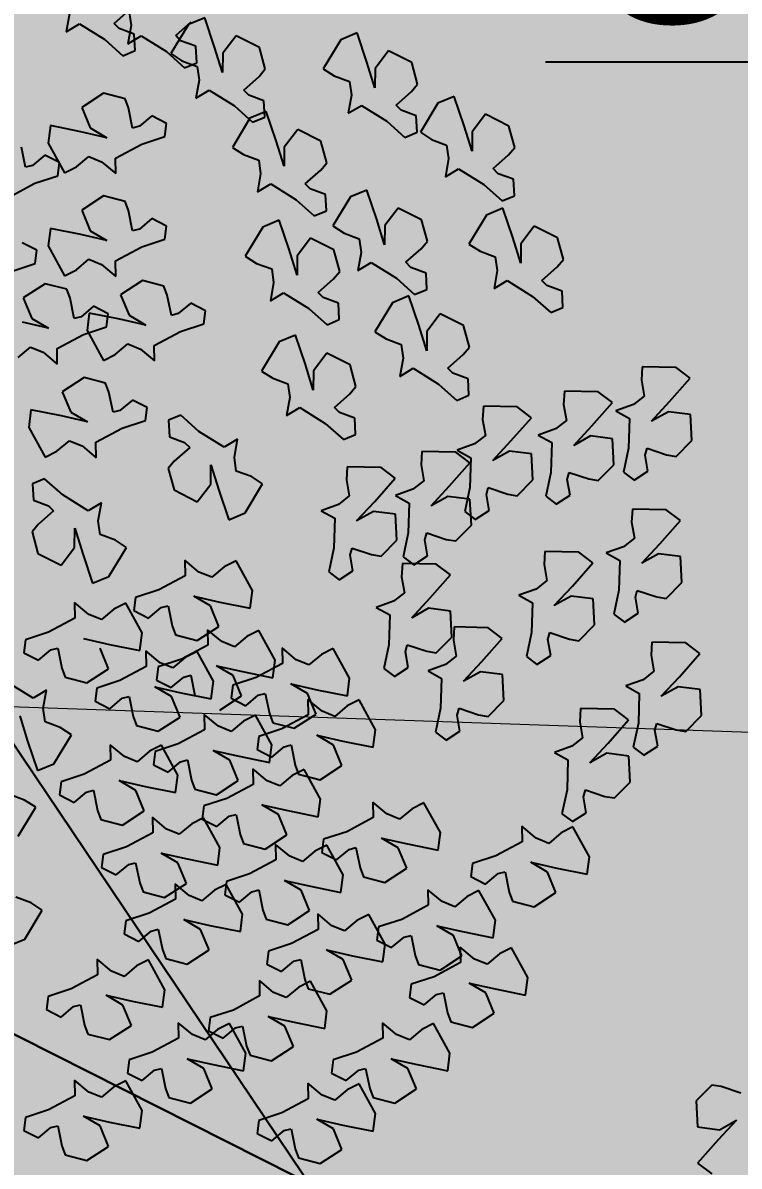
# Model space of a CAD drawing. Header units: millimetres. Extents: x -1042495 to -977915, y 3191218 to 3280168.
# Drawn here: x -1020746 to -1019653, y 3222330 to 3224077 of the extents above; entities that cross this region are included whole.
import ezdxf
from ezdxf import colors
from ezdxf.entities.mleader import LeaderData, LeaderLine
from ezdxf.math import Vec2, Vec3

# ---------------------------------------------------------------- set-up
doc = ezdxf.new("R2010")
doc.units = ezdxf.units.MM
doc.layers.get('0').update_dxf_attribs({"lineweight": 15})
for name, color, linetype in [('000 Привязки', 1, 'Continuous'), ('000 Штриховка', 7, 'Continuous'), ('A绿-TXT', 252, 'Continuous')]:
    doc.layers.add(name, color=color, linetype=linetype)
for name, color, linetype, lineweight in [('_ВК_В1', 5, 'B1', 30), ('_Группы Электрика', 7, 'Continuous', 15), ('_Кабель 0.4', 1, 'g5_119_3', 30)]:
    doc.layers.add(name, color=color, linetype=linetype, lineweight=lineweight)
doc.layers.add('кустарники лиственные', color=7, linetype='Continuous', lineweight=20, true_color=0x455c00)
doc.linetypes.add('B1', pattern='A,12.5,-3,["В1",Standard,S=2,R=0,X=-2,Y=-1],-2.5', length=18)
doc.linetypes.add('g5_119_3', pattern='A,4,-1,[31,GUGK_2005.shx,S=0.1,R=0,X=0,Y=0],4,[31,GUGK_2005.shx,S=0.1,R=180,X=0,Y=0],-1', length=10)

# ---------------------------------------------------------------- blocks, each defined once
blk = doc.blocks.new('A$C6E9D230D')
at = {"layer": 'A绿-TXT', "color": 254, "true_color": 0xfeeab9}
for p, q in [((1285.7, 2187.6), (1266.4, 2162.1)), ((1327.8, 2150.4), (1285.7, 2187.6)), ((1351.1, 2187.8), (1346, 2148.1)), ((1398.1, 2190.3), (1351.1, 2187.8)), ((1426.7, 2162.1), (1398.1, 2190.3)), ((1363.2, 2117.7), (1327.8, 2150.4)), ((1423.8, 2144.9), (1426.7, 2162.1)), ((1346, 2148.1), (1363.2, 2117.7)), ((1412.1, 2109.7), (1423.8, 2144.9)), ((393.4, 1252.1), (405.8, 1222.6)), ((657.1, 1222.7), (667.2, 1250.2)), ((841.3, 1207.3), (869.8, 1253)), ((1613.3, 1245.3), (1627, 1203.4)), ((1746.3, 1251.9), (1771.8, 1204.3)), ((59.8, 1224.3), (46.3, 1197.8)), ((83.5, 1221.3), (59.8, 1224.3)), ((97.2, 1179.4), (83.5, 1221.3)), ((405.8, 1222.6), (458.3, 1190.9)), ((471.4, 1211), (481.5, 1238.5)), ((591.5, 1234.3), (644, 1202.6)), ((644, 1202.6), (657.1, 1222.7)), ((809.5, 1231.5), (763.5, 1217.2)), ((923.2, 1224.3), (909.6, 1197.8)), ((946.9, 1221.3), (923.2, 1224.3)), ((960.6, 1179.4), (946.9, 1221.3)), ((1457.1, 1234.6), (1475.9, 1212.1)), ((1510, 1179.5), (1520.7, 1226.5)), ((1564.7, 1225.1), (1527.7, 1209.6)), ((1590.4, 1185.6), (1564.7, 1225.1)), ((1650.7, 1200.4), (1664.2, 1226.9)), ((1800.7, 1220.9), (1837.1, 1228.3)), ((1803.9, 1208.4), (1800.7, 1220.9)), ((458.3, 1190.9), (471.4, 1211)), ((763.5, 1217.2), (710.3, 1199.3)), ((710.3, 1199.3), (722.7, 1169.8)), ((855.8, 1183.3), (841.3, 1207.3)), ((1102.8, 1198.6), (1081.5, 1156.6)), ((1141.6, 1209.3), (1102.8, 1198.6)), ((1155, 1198.2), (1141.6, 1209.3)), ((1198.9, 1206.9), (1188.8, 1179.4)), ((1228.6, 1208.5), (1198.9, 1206.9)), ((1237.9, 1186.5), (1228.6, 1208.5)), ((1330.6, 1215.3), (1276.9, 1185.7)), ((1362.3, 1211.3), (1330.6, 1215.3)), ((1351.3, 1156.2), (1362.3, 1211.3)), ((1475.9, 1212.1), (1466.6, 1189.1)), ((1527.7, 1209.6), (1510, 1179.5)), ((1627, 1203.4), (1650.7, 1200.4)), ((1771.8, 1204.3), (1785.5, 1162.4)), ((1822.7, 1185.9), (1803.9, 1208.4)), ((46.3, 1197.8), (65, 1175.3)), ((122.7, 1131.8), (97.2, 1179.4)), ((278.4, 1183.3), (264.9, 1156.8)), ((302.1, 1180.3), (278.4, 1183.3)), ((315.8, 1138.4), (302.1, 1180.3)), ((788.3, 1158.2), (798.4, 1185.7)), ((798.4, 1185.7), (822.9, 1189.1)), ((822.9, 1189.1), (855.8, 1183.3)), ((909.6, 1197.8), (928.4, 1175.3)), ((986, 1131.8), (960.6, 1179.4)), ((1179.6, 1170.4), (1155, 1198.2)), ((1188.8, 1179.4), (1179.6, 1170.4)), ((1208.5, 1153.6), (1237.9, 1186.5)), ((1276.9, 1185.7), (1287.7, 1164.3)), ((1466.6, 1189.1), (1445.1, 1163.6)), ((1580.2, 1146.7), (1590.4, 1185.6)), ((1658.5, 1180.1), (1604.8, 1150.5)), ((1690.2, 1176.1), (1658.5, 1180.1)), ((1844.2, 1180.1), (1790.5, 1150.5)), ((1809.2, 1159.4), (1822.7, 1185.9)), ((1876, 1176.1), (1844.2, 1180.1)), ((68.3, 1162.8), (31.9, 1155.3)), ((65, 1175.3), (68.3, 1162.8)), ((666.3, 1159.9), (652.8, 1133.4)), ((690.1, 1156.9), (666.3, 1159.9)), ((722.7, 1169.8), (775.1, 1138.1)), ((775.1, 1138.1), (788.3, 1158.2)), ((931.6, 1162.8), (895.2, 1155.3)), ((928.4, 1175.3), (931.6, 1162.8)), ((1287.7, 1164.3), (1306.5, 1141.8)), ((1445.1, 1163.6), (1473.1, 1164.1)), ((1473.1, 1164.1), (1498.5, 1116.6)), ((1679.2, 1121), (1690.2, 1176.1)), ((1785.5, 1162.4), (1809.2, 1159.4)), ((1864.9, 1121), (1876, 1176.1)), ((15.6, 1149.2), (5.4, 1110.3)), ((31.9, 1155.3), (15.6, 1149.2)), ((264.9, 1156.8), (283.6, 1134.3)), ((341.2, 1090.8), (315.8, 1138.4)), ((703.8, 1115), (690.1, 1156.9)), ((878.9, 1149.2), (868.7, 1110.3)), ((895.2, 1155.3), (878.9, 1149.2)), ((1081.5, 1156.6), (1113.3, 1132.4)), ((1180, 1107.8), (1208.5, 1153.6)), ((1306.5, 1141.8), (1297.2, 1118.9)), ((1340.6, 1109.3), (1351.3, 1156.2)), ((1358.3, 1139.4), (1340.6, 1109.3)), ((1395.2, 1154.8), (1358.3, 1139.4)), ((1420.9, 1115.3), (1395.2, 1154.8)), ((1527.5, 1133.2), (1563.9, 1140.6)), ((1563.9, 1140.6), (1580.2, 1146.7)), ((1604.8, 1150.5), (1615.6, 1129.1)), ((1790.5, 1150.5), (1801.3, 1129.1)), ((2078.6, 1141.8), (2045.7, 1147.5)), ((2045.7, 1147.5), (2060.2, 1123.6)), ((68, 1086.3), (85.7, 1116.4)), ((85.7, 1116.4), (75.1, 1069.4)), ((150.6, 1132.4), (122.7, 1131.8)), ((129.2, 1106.8), (150.6, 1132.4)), ((286.9, 1121.8), (250.4, 1114.3)), ((283.6, 1134.3), (286.9, 1121.8)), ((652.8, 1133.4), (671.6, 1110.9)), ((949.1, 1116.4), (938.4, 1069.4)), ((1014, 1132.4), (986, 1131.8)), ((992.5, 1106.8), (1014, 1132.4)), ((1102.2, 1117.8), (1049, 1099.9)), ((1148.2, 1132.1), (1102.2, 1117.8)), ((1113.3, 1132.4), (1148.2, 1132.1)), ((1297.2, 1118.9), (1275.7, 1093.3)), ((1498.5, 1116.6), (1512.2, 1074.7)), ((1530.7, 1120.7), (1527.5, 1133.2)), ((1549.5, 1098.2), (1530.7, 1120.7)), ((1615.6, 1129.1), (1634.4, 1106.6)), ((1668.5, 1074.1), (1679.2, 1121)), ((1723.2, 1119.6), (1686.2, 1104.2)), ((1748.9, 1080.1), (1723.2, 1119.6)), ((1801.3, 1129.1), (1820.1, 1106.6)), ((1854.3, 1074.1), (1864.9, 1121)), ((1908.9, 1119.6), (1871.9, 1104.2)), ((1934.6, 1080.1), (1908.9, 1119.6)), ((2060.2, 1123.6), (2031.7, 1077.8)), ((5.4, 1110.3), (31.1, 1070.9)), ((119.9, 1083.8), (129.2, 1106.8)), ((234.1, 1108.3), (224, 1069.3)), ((250.4, 1114.3), (234.1, 1108.3)), ((674.8, 1098.4), (638.4, 1091)), ((671.6, 1110.9), (674.8, 1098.4)), ((729.2, 1067.5), (703.8, 1115)), ((835.8, 1095.4), (822.2, 1068.9)), ((859.5, 1092.4), (835.8, 1095.4)), ((868.7, 1110.3), (894.5, 1070.9)), ((983.2, 1083.8), (992.5, 1106.8)), ((1049, 1099.9), (1061.4, 1070.4)), ((1194.5, 1083.9), (1180, 1107.8)), ((1410.8, 1076.4), (1420.9, 1115.3)), ((1505.5, 1110), (1451.8, 1080.4)), ((1537.3, 1106), (1505.5, 1110)), ((1526.2, 1050.9), (1537.3, 1106)), ((1535.9, 1071.7), (1549.5, 1098.2)), ((1634.4, 1106.6), (1625.1, 1083.7)), ((1686.2, 1104.2), (1668.5, 1074.1)), ((1820.1, 1106.6), (1810.8, 1083.7)), ((1871.9, 1104.2), (1854.3, 1074.1)), ((31.1, 1070.9), (68, 1086.3)), ((138.6, 1061.3), (119.9, 1083.8)), ((286.6, 1045.3), (304.3, 1075.4)), ((304.3, 1075.4), (293.7, 1028.4)), ((369.2, 1091.4), (341.2, 1090.8)), ((347.7, 1065.8), (369.2, 1091.4)), ((535.2, 1083.7), (521.7, 1057.2)), ((558.9, 1080.7), (535.2, 1083.7)), ((572.6, 1038.8), (558.9, 1080.7)), ((622.1, 1084.9), (611.9, 1046)), ((638.4, 1091), (622.1, 1084.9)), ((873.2, 1050.5), (859.5, 1092.4)), ((894.5, 1070.9), (931.4, 1086.3)), ((1002, 1061.3), (983.2, 1083.8)), ((1127, 1058.8), (1137.1, 1086.2)), ((1137.1, 1086.2), (1161.6, 1089.7)), ((1161.6, 1089.7), (1194.5, 1083.9)), ((1275.7, 1093.3), (1303.7, 1093.8)), ((1303.7, 1093.8), (1329.1, 1046.3)), ((1394.5, 1070.3), (1410.8, 1076.4)), ((1451.8, 1080.4), (1462.6, 1059)), ((1512.2, 1074.7), (1535.9, 1071.7)), ((1625.1, 1083.7), (1603.6, 1058.1)), ((1738.7, 1041.2), (1748.9, 1080.1)), ((1810.8, 1083.7), (1789.4, 1058.1)), ((1924.4, 1041.2), (1934.6, 1080.1)), ((2031.7, 1077.8), (2002.3, 1045)), ((75.1, 1069.4), (64, 1014.4)), ((149.5, 1039.9), (138.6, 1061.3)), ((224, 1069.3), (249.7, 1029.9)), ((338.4, 1042.9), (347.7, 1065.8)), ((521.7, 1057.2), (540.4, 1034.7)), ((757.1, 1068), (729.2, 1067.5)), ((735.7, 1042.4), (757.1, 1068)), ((822.2, 1068.9), (841, 1046.4)), ((938.4, 1069.4), (927.4, 1014.4)), ((1012.8, 1039.9), (1002, 1061.3)), ((1061.4, 1070.4), (1113.8, 1038.7)), ((1113.8, 1038.7), (1127, 1058.8)), ((1358, 1062.9), (1394.5, 1070.3)), ((1361.3, 1050.4), (1358, 1062.9)), ((1462.6, 1059), (1481.4, 1036.5)), ((1603.6, 1058.1), (1631.6, 1058.6)), ((1631.6, 1058.6), (1657, 1011.1)), ((1789.4, 1058.1), (1817.3, 1058.6)), ((1817.3, 1058.6), (1842.7, 1011.1)), ((2051.4, 1052), (2060.6, 1061.1)), ((2060.6, 1061.1), (2085.2, 1033.3)), ((95.7, 1010.4), (149.5, 1039.9)), ((163.6, 1037), (150.1, 1010.5)), ((187.3, 1034), (163.6, 1037)), ((201.1, 992.1), (187.3, 1034)), ((249.7, 1029.9), (286.6, 1045.3)), ((357.2, 1020.4), (338.4, 1042.9)), ((415, 1042.7), (401.5, 1016.3)), ((438.8, 1039.8), (415, 1042.7)), ((452.5, 997.8), (438.8, 1039.8)), ((540.4, 1034.7), (543.7, 1022.2)), ((598, 991.3), (572.6, 1038.8)), ((611.9, 1046), (637.6, 1006.5)), ((674.6, 1021.9), (692.3, 1052)), ((692.3, 1052), (681.6, 1005.1)), ((726.4, 1019.5), (735.7, 1042.4)), ((844.2, 1033.9), (807.8, 1026.5)), ((841, 1046.4), (844.2, 1033.9)), ((898.6, 1003), (873.2, 1050.5)), ((959.1, 1010.4), (1012.8, 1039.9)), ((1329.1, 1046.3), (1342.8, 1004.4)), ((1380.1, 1027.9), (1361.3, 1050.4)), ((1481.4, 1036.5), (1472.1, 1013.5)), ((1515.6, 1003.9), (1526.2, 1050.9)), ((1533.2, 1034), (1515.6, 1003.9)), ((1570.2, 1049.4), (1533.2, 1034)), ((1595.9, 1010), (1570.2, 1049.4)), ((1686, 1027.7), (1722.4, 1035.1)), ((1722.4, 1035.1), (1738.7, 1041.2)), ((1871.7, 1027.7), (1908.1, 1035.1)), ((1908.1, 1035.1), (1924.4, 1041.2)), ((2002.3, 1045), (2011.6, 1023)), ((2056.8, 1030.5), (2023.9, 1036.3)), ((2023.9, 1036.3), (2038.4, 1012.4)), ((2041.3, 1024.5), (2051.4, 1052)), ((2081.3, 1034), (2056.8, 1030.5)), ((64, 1014.4), (95.7, 1010.4)), ((293.7, 1028.4), (282.6, 973.4)), ((368, 999), (357.2, 1020.4)), ((401.5, 1016.3), (420.3, 993.8)), ((507.3, 1014.8), (490.9, 1008.7)), ((543.7, 1022.2), (507.3, 1014.8)), ((637.6, 1006.5), (674.6, 1021.9)), ((745.2, 997), (726.4, 1019.5)), ((791.5, 1020.4), (781.3, 981.5)), ((807.8, 1026.5), (791.5, 1020.4)), ((927.4, 1014.4), (959.1, 1010.4)), ((999.6, 1025.1), (986.1, 998.7)), ((1023.4, 1022.2), (999.6, 1025.1)), ((1037.1, 980.2), (1023.4, 1022.2)), ((1366.5, 1001.4), (1380.1, 1027.9)), ((1472.1, 1013.5), (1450.7, 988)), ((1689.2, 1015.2), (1686, 1027.7)), ((1708, 992.7), (1689.2, 1015.2)), ((1874.9, 1015.2), (1871.7, 1027.7)), ((1893.7, 992.7), (1874.9, 1015.2)), ((2011.6, 1023), (2041.3, 1024.5)), ((150.1, 1010.5), (168.9, 988)), ((226.5, 944.5), (201.1, 992.1)), ((314.3, 969.4), (368, 999)), ((420.3, 993.8), (423.5, 981.2)), ((477.9, 950.3), (452.5, 997.8)), ((490.9, 1008.7), (480.8, 969.8)), ((681.6, 1005.1), (670.6, 950)), ((756, 975.6), (745.2, 997)), ((926.6, 1003.5), (898.6, 1003)), ((905.1, 978), (926.6, 1003.5)), ((986.1, 998.7), (1004.9, 976.2)), ((1342.8, 1004.4), (1366.5, 1001.4)), ((1585.7, 971.1), (1595.9, 1010)), ((1657, 1011.1), (1670.7, 969.2)), ((1694.4, 966.2), (1708, 992.7)), ((1842.7, 1011.1), (1856.5, 969.2)), ((1880.2, 966.2), (1893.7, 992.7)), ((2038.4, 1012.4), (2009.9, 966.6)), ((172.1, 975.5), (135.7, 968)), ((168.9, 988), (172.1, 975.5)), ((282.6, 973.4), (314.3, 969.4)), ((387.1, 973.8), (370.8, 967.7)), ((423.5, 981.2), (387.1, 973.8)), ((543.4, 945.8), (561.1, 975.9)), ((561.1, 975.9), (550.5, 928.9)), ((626, 991.8), (598, 991.3)), ((604.5, 966.3), (626, 991.8)), ((702.3, 946), (756, 975.6)), ((721, 990.1), (707.5, 963.6)), ((744.7, 987.1), (721, 990.1)), ((758.4, 945.2), (744.7, 987.1)), ((781.3, 981.5), (807.1, 942)), ((844, 957.4), (861.7, 987.6)), ((861.7, 987.6), (851, 940.6)), ((874, 984.2), (860.5, 957.7)), ((897.7, 981.2), (874, 984.2)), ((895.8, 955), (905.1, 978)), ((911.4, 939.3), (897.7, 981.2)), ((1004.9, 976.2), (1008.1, 963.6)), ((1062.5, 932.7), (1037.1, 980.2)), ((1450.7, 988), (1478.6, 988.5)), ((1478.6, 988.5), (1504, 941)), ((119.4, 961.9), (109.2, 923)), ((135.7, 968), (119.4, 961.9)), ((370.8, 967.7), (360.6, 928.8)), ((505.8, 950.9), (477.9, 950.3)), ((480.8, 969.8), (506.5, 930.3)), ((484.4, 925.3), (505.8, 950.9)), ((595.3, 943.3), (604.5, 966.3)), ((707.5, 963.6), (726.3, 941.1)), ((807.1, 942), (844, 957.4)), ((860.5, 957.7), (879.2, 935.2)), ((914.6, 932.5), (895.8, 955)), ((971.7, 956.2), (955.4, 950.1)), ((1008.1, 963.6), (971.7, 956.2)), ((1217.5, 952.8), (1196.2, 910.8)), ((1256.3, 963.4), (1217.5, 952.8)), ((1269.7, 952.3), (1256.3, 963.4)), ((1294.4, 924.5), (1269.7, 952.3)), ((1313.7, 961.1), (1303.6, 933.6)), ((1343.4, 962.6), (1313.7, 961.1)), ((1352.7, 940.6), (1343.4, 962.6)), ((1533, 957.6), (1569.4, 965)), ((1536.2, 945.1), (1533, 957.6)), ((1569.4, 965), (1585.7, 971.1)), ((1670.7, 969.2), (1694.4, 966.2)), ((1856.5, 969.2), (1880.2, 966.2)), ((2009.9, 966.6), (1980.5, 933.7)), ((2006.2, 958.6), (1993.1, 938.5)), ((2058.7, 926.9), (2006.2, 958.6)), ((254.4, 945.1), (226.5, 944.5)), ((233, 919.5), (254.4, 945.1)), ((423.3, 904.8), (441, 934.9)), ((441, 934.9), (430.3, 887.9)), ((506.5, 930.3), (543.4, 945.8)), ((614, 920.8), (595.3, 943.3)), ((670.6, 950), (702.3, 946)), ((726.3, 941.1), (729.5, 928.6)), ((783.9, 897.6), (758.4, 945.2)), ((851, 940.6), (840, 885.5)), ((879.2, 935.2), (882.5, 922.7)), ((936.9, 891.7), (911.4, 939.3)), ((925.4, 911.1), (914.6, 932.5)), ((955.4, 950.1), (945.2, 911.2)), ((1090.4, 933.3), (1062.5, 932.7)), ((1069, 907.7), (1090.4, 933.3)), ((1303.6, 933.6), (1294.4, 924.5)), ((1323.2, 907.7), (1352.7, 940.6)), ((1504, 941), (1517.8, 899.1)), ((1555, 922.6), (1536.2, 945.1)), ((1980.5, 933.7), (1989.8, 911.7)), ((1993.1, 938.5), (1983, 911)), ((2019.4, 913.3), (2029.5, 940.8)), ((2029.5, 940.8), (2038.8, 949.8)), ((2038.8, 949.8), (2063.4, 922)), ((109.2, 923), (134.9, 883.6)), ((171.9, 899), (189.5, 929.1)), ((189.5, 929.1), (178.9, 882.1)), ((223.7, 896.6), (233, 919.5)), ((360.6, 928.8), (386.3, 889.4)), ((475.1, 902.3), (484.4, 925.3)), ((550.5, 928.9), (539.4, 873.8)), ((624.8, 899.4), (614, 920.8)), ((676.8, 915.1), (666.6, 876.1)), ((693.1, 921.1), (676.8, 915.1)), ((729.5, 928.6), (693.1, 921.1)), ((882.5, 922.7), (846.1, 915.2)), ((871.7, 881.5), (925.4, 911.1)), ((945.2, 911.2), (970.9, 871.8)), ((1007.9, 887.2), (1025.6, 917.3)), ((1025.6, 917.3), (1014.9, 870.3)), ((1196.2, 910.8), (1228, 886.5)), ((1541.5, 896.1), (1555, 922.6)), ((1958.5, 907.6), (1925.6, 913.4)), ((1925.6, 913.4), (1940.1, 889.4)), ((1983, 911), (1958.5, 907.6)), ((1989.8, 911.7), (2019.4, 913.3)), ((2071.1, 897.4), (2058.7, 926.9)), ((134.9, 883.6), (171.9, 899)), ((242.5, 874.1), (223.7, 896.6)), ((240.1, 890.5), (226.6, 864)), ((263.8, 887.5), (240.1, 890.5)), ((386.3, 889.4), (423.3, 904.8)), ((493.9, 879.8), (475.1, 902.3)), ((571.1, 869.8), (624.8, 899.4)), ((622.6, 902.2), (609.1, 875.7)), ((646.3, 899.2), (622.6, 902.2)), ((660, 857.3), (646.3, 899.2)), ((811.8, 898.2), (783.9, 897.6)), ((790.4, 872.6), (811.8, 898.2)), ((964.8, 892.3), (936.9, 891.7)), ((943.4, 866.7), (964.8, 892.3)), ((1059.7, 884.7), (1069, 907.7)), ((1294.8, 862), (1323.2, 907.7)), ((1517.8, 899.1), (1541.5, 896.1)), ((1940.1, 889.4), (1911.6, 843.6)), ((2017.9, 879.4), (2071.1, 897.4)), ((178.9, 882.1), (167.8, 827.1)), ((253.3, 852.6), (242.5, 874.1)), ((277.5, 845.6), (263.8, 887.5)), ((430.3, 887.9), (419.3, 832.8)), ((504.7, 858.4), (493.9, 879.8)), ((539.4, 873.8), (571.1, 869.8)), ((609.1, 875.7), (627.8, 853.2)), ((666.6, 876.1), (692.3, 836.7)), ((729.3, 852.1), (746.9, 882.2)), ((746.9, 882.2), (736.3, 835.2)), ((781.1, 849.7), (790.4, 872.6)), ((819.6, 870.2), (845.3, 830.8)), ((840, 885.5), (871.7, 881.5)), ((882.2, 846.2), (899.9, 876.3)), ((899.9, 876.3), (889.3, 829.3)), ((970.9, 871.8), (1007.9, 887.2)), ((1014.9, 870.3), (1003.9, 815.2)), ((1078.5, 862.2), (1059.7, 884.7)), ((1216.9, 871.9), (1163.7, 854)), ((1262.9, 886.2), (1216.9, 871.9)), ((1228, 886.5), (1262.9, 886.2)), ((1971.9, 865.1), (2017.9, 879.4)), ((199.6, 823.1), (253.3, 852.6)), ((226.6, 864), (245.4, 841.5)), ((451, 828.9), (504.7, 858.4)), ((486, 861.2), (472.5, 834.7)), ((509.7, 858.2), (486, 861.2)), ((523.4, 816.3), (509.7, 858.2)), ((627.8, 853.2), (631.1, 840.7)), ((685.4, 809.8), (660, 857.3)), ((692.3, 836.7), (729.3, 852.1)), ((799.8, 827.2), (781.1, 849.7)), ((841.1, 849.5), (827.6, 823.1)), ((864.9, 846.6), (841.1, 849.5)), ((934.1, 843.8), (943.4, 866.7)), ((1089.3, 840.8), (1078.5, 862.2)), ((1163.7, 854), (1176.1, 824.5)), ((1309.2, 838), (1294.8, 862)), ((1836.8, 847.3), (1823.7, 827.3)), ((1889.3, 815.6), (1836.8, 847.3)), ((2006.8, 864.9), (1971.9, 865.1)), ((2038.6, 840.6), (2006.8, 864.9)), ((167.8, 827.1), (199.6, 823.1)), ((248.6, 829), (212.2, 821.6)), ((245.4, 841.5), (248.6, 829)), ((303, 798.1), (277.5, 845.6)), ((419.3, 832.8), (451, 828.9)), ((472.5, 834.7), (491.3, 812.2)), ((578.3, 827.2), (568.2, 788.3)), ((594.7, 833.3), (578.3, 827.2)), ((631.1, 840.7), (594.7, 833.3)), ((736.3, 835.2), (725.2, 780.2)), ((810.7, 805.8), (799.8, 827.2)), ((845.3, 830.8), (882.2, 846.2)), ((878.6, 804.6), (864.9, 846.6)), ((889.3, 829.3), (878.2, 774.3)), ((952.8, 821.3), (934.1, 843.8)), ((1035.6, 811.3), (1089.3, 840.8)), ((1241.7, 812.9), (1251.8, 840.4)), ((1251.8, 840.4), (1276.3, 843.8)), ((1276.3, 843.8), (1309.2, 838)), ((1823.7, 827.3), (1813.6, 799.8)), ((1911.6, 843.6), (1882.2, 810.8)), ((1931.2, 817.8), (1940.4, 826.9)), ((1940.4, 826.9), (1965.1, 799.1)), ((2017.3, 798.6), (2038.6, 840.6)), ((195.9, 815.5), (185.7, 776.6)), ((212.2, 821.6), (195.9, 815.5)), ((491.3, 812.2), (494.5, 799.7)), ((548.9, 768.8), (523.4, 816.3)), ((713.4, 810.3), (685.4, 809.8)), ((691.9, 784.7), (713.4, 810.3)), ((827.6, 823.1), (846.4, 800.6)), ((963.7, 799.8), (952.8, 821.3)), ((1003.9, 815.2), (1035.6, 811.3)), ((1176.1, 824.5), (1228.6, 792.8)), ((1228.6, 792.8), (1241.7, 812.9)), ((1640.2, 824), (1627.1, 803.9)), ((1692.7, 792.2), (1640.2, 824)), ((1882.2, 810.8), (1891.4, 788.8)), ((1901.7, 786.1), (1889.3, 815.6)), ((1921.1, 790.3), (1931.2, 817.8)), ((54.4, 802.8), (40.9, 776.3)), ((78.1, 799.8), (54.4, 802.8)), ((91.8, 757.9), (78.1, 799.8)), ((330.9, 798.6), (303, 798.1)), ((309.5, 773.1), (330.9, 798.6)), ((441.8, 786.2), (431.6, 747.3)), ((458.1, 792.3), (441.8, 786.2)), ((494.5, 799.7), (458.1, 792.3)), ((568.2, 788.3), (593.9, 748.8)), ((630.8, 764.2), (648.5, 794.4)), ((648.5, 794.4), (637.9, 747.4)), ((748.2, 802.8), (734.7, 776.3)), ((771.9, 799.8), (748.2, 802.8)), ((757, 776.2), (810.7, 805.8)), ((785.7, 757.9), (771.9, 799.8)), ((849.6, 788), (813.2, 780.6)), ((846.4, 800.6), (849.6, 788)), ((904, 757.1), (878.6, 804.6)), ((909.9, 770.3), (963.7, 799.8)), ((1432.5, 794.7), (1419.4, 774.6)), ((1485, 762.9), (1432.5, 794.7)), ((1627.1, 803.9), (1617, 776.4)), ((1705.1, 762.8), (1692.7, 792.2)), ((1789.1, 796.3), (1756.2, 802.1)), ((1756.2, 802.1), (1770.7, 778.2)), ((1813.6, 799.8), (1789.1, 796.3)), ((1848.5, 768.2), (1901.7, 786.1)), ((1891.4, 788.8), (1921.1, 790.3)), ((1965.1, 799.1), (1978.5, 788)), ((1978.5, 788), (2017.3, 798.6)), ((40.9, 776.3), (59.6, 753.8)), ((185.7, 776.6), (211.4, 737.1)), ((248.4, 752.6), (266, 782.7)), ((266, 782.7), (255.4, 735.7)), ((300.2, 750.1), (309.5, 773.1)), ((360.4, 785.2), (346.9, 758.7)), ((384.1, 782.2), (360.4, 785.2)), ((397.8, 740.3), (384.1, 782.2)), ((576.8, 769.3), (548.9, 768.8)), ((555.4, 743.8), (576.8, 769.3)), ((682.7, 761.8), (691.9, 784.7)), ((725.2, 780.2), (757, 776.2)), ((734.7, 776.3), (753.5, 753.8)), ((796.9, 774.5), (786.7, 735.6)), ((813.2, 780.6), (796.9, 774.5)), ((878.2, 774.3), (909.9, 770.3)), ((1419.4, 774.6), (1409.3, 747.1)), ((1592.4, 773), (1559.6, 778.7)), ((1559.6, 778.7), (1574, 754.8)), ((1617, 776.4), (1592.4, 773)), ((1770.7, 778.2), (1742.2, 732.4)), ((1802.5, 753.9), (1848.5, 768.2)), ((59.6, 753.8), (62.9, 741.3)), ((117.3, 710.3), (91.8, 757.9)), ((211.4, 737.1), (248.4, 752.6)), ((319, 727.6), (300.2, 750.1)), ((346.9, 758.7), (365.6, 736.2)), ((431.6, 747.3), (457.3, 707.9)), ((494.3, 723.3), (511.9, 753.4)), ((511.9, 753.4), (501.3, 706.4)), ((593.9, 748.8), (630.8, 764.2)), ((637.9, 747.4), (626.8, 692.3)), ((701.4, 739.3), (682.7, 761.8)), ((753.5, 753.8), (756.7, 741.3)), ((811.1, 710.3), (785.7, 757.9)), ((931.9, 757.7), (904, 757.1)), ((910.5, 732.1), (931.9, 757.7)), ((1351.9, 749.5), (1366.4, 725.5)), ((1384.8, 743.7), (1351.9, 749.5)), ((1409.3, 747.1), (1384.8, 743.7)), ((1497.4, 733.5), (1485, 762.9)), ((1574, 754.8), (1545.6, 709)), ((1605.8, 730.5), (1651.9, 744.8)), ((1651.9, 744.8), (1705.1, 762.8)), ((1837.4, 753.7), (1802.5, 753.9)), ((1869.2, 729.4), (1837.4, 753.7)), ((10.2, 727.8), (0, 688.9)), ((26.5, 733.8), (10.2, 727.8)), ((62.9, 741.3), (26.5, 733.8)), ((255.4, 735.7), (244.3, 680.6)), ((329.8, 706.2), (319, 727.6)), ((368.9, 723.7), (332.5, 716.2)), ((365.6, 736.2), (368.9, 723.7)), ((423.2, 692.7), (397.8, 740.3)), ((457.3, 707.9), (494.3, 723.3)), ((546.1, 720.8), (555.4, 743.8)), ((704, 727.8), (693.8, 688.9)), ((712.2, 717.9), (701.4, 739.3)), ((720.3, 733.8), (704, 727.8)), ((756.7, 741.3), (720.3, 733.8)), ((786.7, 735.6), (812.4, 696.2)), ((849.4, 711.6), (867.1, 741.7)), ((867.1, 741.7), (856.4, 694.7)), ((901.2, 709.1), (910.5, 732.1)), ((1366.4, 725.5), (1337.9, 679.7)), ((1444.2, 715.5), (1497.4, 733.5)), ((1640.8, 730.3), (1605.8, 730.5)), ((1672.6, 706), (1640.8, 730.3)), ((1742.2, 732.4), (1712.8, 699.6)), ((1847.9, 687.4), (1869.2, 729.4)), ((145.2, 710.9), (117.3, 710.3)), ((123.8, 685.3), (145.2, 710.9)), ((276.1, 676.6), (329.8, 706.2)), ((316.1, 710.2), (306, 671.3)), ((332.5, 716.2), (316.1, 710.2)), ((501.3, 706.4), (490.2, 651.3)), ((564.9, 698.3), (546.1, 720.8)), ((658.5, 688.3), (712.2, 717.9)), ((839, 710.9), (811.1, 710.3)), ((812.4, 696.2), (849.4, 711.6)), ((817.6, 685.3), (839, 710.9)), ((920, 686.6), (901.2, 709.1)), ((1398.2, 701.2), (1444.2, 715.5)), ((1545.6, 709), (1516.1, 676.2)), ((1651.3, 664), (1672.6, 706)), ((1751.7, 679.1), (1761.8, 706.6)), ((1761.8, 706.6), (1771, 715.6)), ((1771, 715.6), (1795.7, 687.8)), ((0, 688.9), (25.7, 649.4)), ((62.6, 664.8), (80.3, 694.9)), ((80.3, 694.9), (69.7, 647.9)), ((114.5, 662.4), (123.8, 685.3)), ((451.2, 693.3), (423.2, 692.7)), ((429.7, 667.7), (451.2, 693.3)), ((562.5, 685.6), (549, 659.1)), ((586.2, 682.6), (562.5, 685.6)), ((575.7, 676.9), (564.9, 698.3)), ((599.9, 640.7), (586.2, 682.6)), ((626.8, 692.3), (658.5, 688.3)), ((693.8, 688.9), (719.5, 649.4)), ((756.5, 664.8), (774.1, 694.9)), ((774.1, 694.9), (763.5, 647.9)), ((808.3, 662.4), (817.6, 685.3)), ((856.4, 694.7), (845.4, 639.6)), ((930.8, 665.2), (920, 686.6)), ((1180.1, 687.1), (1166.6, 662.6)), ((1191.5, 655.7), (1180.1, 687.1)), ((1433.1, 701), (1398.2, 701.2)), ((1464.9, 676.7), (1433.1, 701)), ((1555.1, 655.7), (1565.2, 683.2)), ((1565.2, 683.2), (1574.4, 692.3)), ((1574.4, 692.3), (1599.1, 664.5)), ((1712.8, 699.6), (1722, 677.5)), ((1795.7, 687.8), (1809.1, 676.7)), ((1809.1, 676.7), (1847.9, 687.4)), ((1978.9, 683.4), (1965.8, 663.3)), ((2031.4, 651.7), (1978.9, 683.4)), ((25.7, 649.4), (62.6, 664.8)), ((133.2, 639.9), (114.5, 662.4)), ((163.6, 668.2), (150.1, 641.7)), ((187.3, 665.2), (163.6, 668.2)), ((201.1, 623.3), (187.3, 665.2)), ((244.3, 680.6), (276.1, 676.6)), ((306, 671.3), (331.7, 631.8)), ((368.6, 647.2), (386.3, 677.3)), ((386.3, 677.3), (375.7, 630.3)), ((420.5, 644.8), (429.7, 667.7)), ((522, 647.3), (575.7, 676.9)), ((719.5, 649.4), (756.5, 664.8)), ((827.1, 639.9), (808.3, 662.4)), ((877.1, 635.7), (930.8, 665.2)), ((1069.5, 673.4), (1055.1, 654.4)), ((1112.7, 664.4), (1069.5, 673.4)), ((1166.6, 662.6), (1112.7, 664.4)), ((1337.9, 679.7), (1308.5, 646.9)), ((1357.5, 653.9), (1366.8, 663)), ((1366.8, 663), (1391.4, 635.2)), ((1443.6, 634.7), (1464.9, 676.7)), ((1516.1, 676.2), (1525.4, 654.2)), ((1599.1, 664.5), (1612.5, 653.4)), ((1612.5, 653.4), (1651.3, 664)), ((1694.8, 665.8), (1681.6, 645.7)), ((1747.2, 634.1), (1694.8, 665.8)), ((1722, 677.5), (1751.7, 679.1)), ((1965.8, 663.3), (1955.7, 635.9)), ((69.7, 647.9), (58.6, 592.9)), ((150.1, 641.7), (168.9, 619.2)), ((331.7, 631.8), (368.6, 647.2)), ((439.2, 622.3), (420.5, 644.8)), ((490.2, 651.3), (522, 647.3)), ((549, 659.1), (567.8, 636.6)), ((625.4, 593.2), (599.9, 640.7)), ((763.5, 647.9), (752.4, 592.9)), ((1055.1, 654.4), (1071.3, 629.5)), ((1206.7, 636.2), (1191.5, 655.7)), ((1235.6, 641.2), (1206.7, 636.2)), ((1259.6, 639.9), (1235.6, 641.2)), ((1308.5, 646.9), (1317.8, 624.9)), ((1347.4, 626.4), (1357.5, 653.9)), ((1525.4, 654.2), (1555.1, 655.7)), ((1681.6, 645.7), (1671.5, 618.3)), ((2043.8, 622.2), (2031.4, 651.7)), ((144.1, 618.5), (133.2, 639.9)), ((226.5, 575.7), (201.1, 623.3)), ((375.7, 630.3), (364.6, 575.3)), ((450, 600.9), (439.2, 622.3)), ((571, 624.1), (534.6, 616.7)), ((567.8, 636.6), (571, 624.1)), ((837.9, 618.5), (827.1, 639.9)), ((845.4, 639.6), (877.1, 635.7)), ((1071.3, 629.5), (1100.2, 634.5)), ((1100.2, 634.5), (1112.6, 631)), ((1112.6, 631), (1100.9, 595.8)), ((1178.7, 592.6), (1161.5, 622.9)), ((1161.5, 622.9), (1196.8, 590.2)), ((1258.3, 578.6), (1259.6, 639.9)), ((1317.8, 624.9), (1347.4, 626.4)), ((1391.4, 635.2), (1404.8, 624.1)), ((1404.8, 624.1), (1443.6, 634.7)), ((1647, 614.8), (1614.1, 620.6)), ((1614.1, 620.6), (1628.6, 596.7)), ((1759.6, 604.6), (1747.2, 634.1)), ((1931.1, 632.4), (1898.3, 638.2)), ((1898.3, 638.2), (1912.7, 614.3)), ((1955.7, 635.9), (1931.1, 632.4)), ((1990.6, 604.3), (2043.8, 622.2)), ((90.3, 588.9), (144.1, 618.5)), ((172.1, 606.7), (135.7, 599.2)), ((168.9, 619.2), (172.1, 606.7)), ((396.3, 571.3), (450, 600.9)), ((518.3, 610.6), (508.1, 571.7)), ((534.6, 616.7), (518.3, 610.6)), ((784.2, 588.9), (837.9, 618.5)), ((1671.5, 618.3), (1647, 614.8)), ((1706.4, 586.7), (1759.6, 604.6)), ((1912.7, 614.3), (1884.3, 568.5)), ((1944.5, 590), (1990.6, 604.3)), ((58.6, 592.9), (90.3, 588.9)), ((119.4, 593.1), (109.2, 554.2)), ((135.7, 599.2), (119.4, 593.1)), ((404, 586.2), (390.5, 559.7)), ((427.7, 583.2), (404, 586.2)), ((441.4, 541.3), (427.7, 583.2)), ((653.3, 593.7), (625.4, 593.2)), ((631.9, 568.2), (653.3, 593.7)), ((752.4, 592.9), (784.2, 588.9)), ((1005.2, 587.5), (991.7, 563.1)), ((1016.6, 556.2), (1005.2, 587.5)), ((1100.9, 595.8), (1098, 578.6)), ((1173.6, 552.9), (1178.7, 592.6)), ((1196.8, 590.2), (1239, 553.1)), ((1503.5, 589.8), (1490.4, 569.7)), ((1556, 558), (1503.5, 589.8)), ((1628.6, 596.7), (1600.1, 550.9)), ((1660.4, 572.4), (1706.4, 586.7)), ((1979.5, 589.7), (1944.5, 590)), ((2011.3, 565.5), (1979.5, 589.7)), ((171.9, 530.2), (189.5, 560.3)), ((189.5, 560.3), (178.9, 513.3)), ((254.4, 576.3), (226.5, 575.7)), ((233, 550.7), (254.4, 576.3)), ((364.6, 575.3), (396.3, 571.3)), ((390.5, 559.7), (409.3, 537.2)), ((508.1, 571.7), (533.8, 532.2)), ((570.8, 547.7), (588.4, 577.8)), ((588.4, 577.8), (577.8, 530.8)), ((622.6, 545.2), (631.9, 568.2)), ((894.6, 573.9), (880.2, 554.8)), ((937.8, 564.8), (894.6, 573.9)), ((991.7, 563.1), (937.8, 564.8)), ((1098, 578.6), (1126.6, 550.3)), ((1239, 553.1), (1258.3, 578.6)), ((1490.4, 569.7), (1480.3, 542.2)), ((1568.4, 528.6), (1556, 558)), ((1695.3, 572.1), (1660.4, 572.4)), ((1727.1, 547.9), (1695.3, 572.1)), ((1884.3, 568.5), (1854.8, 535.7)), ((1990, 523.5), (2011.3, 565.5)), ((109.2, 554.2), (134.9, 514.8)), ((223.7, 527.7), (233, 550.7)), ((466.9, 493.8), (441.4, 541.3)), ((533.8, 532.2), (570.8, 547.7)), ((641.3, 522.7), (622.6, 545.2)), ((880.2, 554.8), (896.4, 529.9)), ((1031.8, 536.7), (1016.6, 556.2)), ((1060.7, 541.7), (1031.8, 536.7)), ((1084.6, 540.3), (1060.7, 541.7)), ((1096.9, 538.8), (1082.4, 519.8)), ((1083.4, 479), (1084.6, 540.3)), ((1140, 529.7), (1096.9, 538.8)), ((1126.6, 550.3), (1173.6, 552.9)), ((1207.4, 552.5), (1193.9, 528)), ((1218.8, 521.1), (1207.4, 552.5)), ((1455.8, 538.8), (1422.9, 544.6)), ((1422.9, 544.6), (1437.4, 520.6)), ((1480.3, 542.2), (1455.8, 538.8)), ((1600.1, 550.9), (1570.7, 518.1)), ((1705.8, 505.9), (1727.1, 547.9)), ((1893.8, 515.2), (1903.9, 542.7)), ((1903.9, 542.7), (1913.1, 551.7)), ((1913.1, 551.7), (1937.8, 523.9)), ((134.9, 514.8), (171.9, 530.2)), ((242.5, 505.2), (223.7, 527.7)), ((300.3, 527.6), (286.8, 501.1)), ((324, 524.6), (300.3, 527.6)), ((337.7, 482.7), (324, 524.6)), ((376.1, 517.3), (359.8, 511.2)), ((412.5, 524.7), (376.1, 517.3)), ((409.3, 537.2), (412.5, 524.7)), ((577.8, 530.8), (566.7, 475.7)), ((652.2, 501.3), (641.3, 522.7)), ((896.4, 529.9), (925.2, 534.9)), ((925.2, 534.9), (937.7, 531.5)), ((937.7, 531.5), (925.9, 496.2)), ((1003.8, 493), (986.5, 523.4)), ((986.5, 523.4), (1021.9, 490.7)), ((1082.4, 519.8), (1098.6, 494.8)), ((1193.9, 528), (1140, 529.7)), ((1234.1, 501.6), (1218.8, 521.1)), ((1437.4, 520.6), (1408.9, 474.8)), ((1515.2, 510.6), (1568.4, 528.6)), ((1570.7, 518.1), (1580, 496)), ((1609.6, 497.6), (1619.8, 525.1)), ((1619.8, 525.1), (1629, 534.1)), ((1629, 534.1), (1653.6, 506.3)), ((1854.8, 535.7), (1864.1, 513.6)), ((1937.8, 523.9), (1951.2, 512.8)), ((1951.2, 512.8), (1990, 523.5)), ((178.9, 513.3), (167.8, 458.3)), ((253.3, 483.8), (242.5, 505.2)), ((286.8, 501.1), (305.6, 478.6)), ((359.8, 511.2), (349.6, 472.3)), ((598.5, 471.7), (652.2, 501.3)), ((925.9, 496.2), (923, 479)), ((1098.6, 494.8), (1127.5, 499.8)), ((1127.5, 499.8), (1139.9, 496.4)), ((1139.9, 496.4), (1128.2, 461.1)), ((1262.9, 506.6), (1234.1, 501.6)), ((1286.9, 505.3), (1262.9, 506.6)), ((1285.6, 444), (1286.9, 505.3)), ((1469.2, 496.3), (1515.2, 510.6)), ((1504.1, 496.1), (1469.2, 496.3)), ((1535.9, 471.8), (1504.1, 496.1)), ((1580, 496), (1609.6, 497.6)), ((1653.6, 506.3), (1667, 495.2)), ((1667, 495.2), (1705.8, 505.9)), ((1864.2, 507.8), (1851, 487.7)), ((1864.1, 513.6), (1893.8, 515.2)), ((1916.6, 476.1), (1864.2, 507.8)), ((199.6, 454.3), (253.3, 483.8)), ((305.6, 478.6), (308.8, 466.1)), ((363.2, 435.2), (337.7, 482.7)), ((412.3, 448.2), (429.9, 478.3)), ((429.9, 478.3), (419.3, 431.4)), ((494.8, 494.3), (466.9, 493.8)), ((473.4, 468.7), (494.8, 494.3)), ((566.7, 475.7), (598.5, 471.7)), ((779.9, 480.2), (765.5, 461.2)), ((823, 471.2), (779.9, 480.2)), ((890.4, 493.9), (876.9, 469.4)), ((901.8, 462.5), (890.4, 493.9)), ((923, 479), (951.6, 450.8)), ((998.7, 453.3), (1003.8, 493)), ((1021.9, 490.7), (1064.1, 453.5)), ((1064.1, 453.5), (1083.4, 479)), ((1206, 457.9), (1188.8, 488.3)), ((1188.8, 488.3), (1224.2, 455.6)), ((1851, 487.7), (1840.9, 460.3)), ((1929, 446.6), (1916.6, 476.1)), ((167.8, 458.3), (199.6, 454.3)), ((272.4, 458.7), (256.1, 452.6)), ((308.8, 466.1), (272.4, 458.7)), ((349.6, 472.3), (375.3, 432.8)), ((464.1, 445.8), (473.4, 468.7)), ((765.5, 461.2), (781.6, 436.3)), ((876.9, 469.4), (823, 471.2)), ((917.1, 443), (901.8, 462.5)), ((1128.2, 461.1), (1125.3, 444)), ((1200.9, 418.2), (1206, 457.9)), ((1224.2, 455.6), (1266.3, 418.5)), ((1408.9, 474.8), (1379.5, 442)), ((1428.5, 449), (1437.7, 458.1)), ((1437.7, 458.1), (1462.4, 430.3)), ((1514.6, 429.8), (1535.9, 471.8)), ((1816.4, 456.8), (1783.5, 462.6)), ((1783.5, 462.6), (1798, 438.7)), ((1840.9, 460.3), (1816.4, 456.8)), ((256.1, 452.6), (245.9, 413.7)), ((391.1, 435.7), (363.2, 435.2)), ((369.7, 410.2), (391.1, 435.7)), ((375.3, 432.8), (412.3, 448.2)), ((482.8, 423.3), (464.1, 445.8)), ((781.6, 436.3), (810.5, 441.2)), ((810.5, 441.2), (822.9, 437.8)), ((822.9, 437.8), (811.2, 402.6)), ((945.9, 448), (917.1, 443)), ((969.9, 446.7), (945.9, 448)), ((951.6, 450.8), (998.7, 453.3)), ((968.6, 385.4), (969.9, 446.7)), ((1125.3, 444), (1153.9, 415.7)), ((1266.3, 418.5), (1285.6, 444)), ((1289.3, 441.2), (1275.8, 416.7)), ((1300.7, 409.9), (1289.3, 441.2)), ((1379.5, 442), (1388.7, 420)), ((1418.4, 421.5), (1428.5, 449)), ((1798, 438.7), (1769.5, 392.9)), ((1875.8, 428.7), (1929, 446.6)), ((245.9, 413.7), (271.6, 374.2)), ((308.6, 389.7), (326.2, 419.8)), ((326.2, 419.8), (315.6, 372.8)), ((419.3, 431.4), (408.2, 376.3)), ((493.7, 401.9), (482.8, 423.3)), ((518.8, 416.4), (505.2, 389.9)), ((542.5, 413.4), (518.8, 416.4)), ((556.2, 371.5), (542.5, 413.4)), ((889, 399.4), (871.8, 429.7)), ((871.8, 429.7), (907.2, 397)), ((1153.9, 415.7), (1200.9, 418.2)), ((1178.8, 427.6), (1164.3, 408.5)), ((1221.9, 418.5), (1178.8, 427.6)), ((1275.8, 416.7), (1221.9, 418.5)), ((1388.7, 420), (1418.4, 421.5)), ((1462.4, 430.3), (1475.8, 419.2)), ((1475.8, 419.2), (1514.6, 429.8)), ((1662, 420), (1648.9, 399.9)), ((1714.5, 388.2), (1662, 420)), ((1829.8, 414.4), (1875.8, 428.7)), ((1864.7, 414.1), (1829.8, 414.4)), ((1896.5, 389.9), (1864.7, 414.1)), ((360.4, 387.2), (369.7, 410.2)), ((440, 372.3), (493.7, 401.9)), ((811.2, 402.6), (808.3, 385.4)), ((883.9, 359.7), (889, 399.4)), ((907.2, 397), (949.3, 359.9)), ((1164.3, 408.5), (1180.5, 383.6)), ((1316, 390.4), (1300.7, 409.9)), ((1344.8, 395.3), (1316, 390.4)), ((1368.8, 394), (1344.8, 395.3)), ((1367.5, 332.7), (1368.8, 394)), ((1648.9, 399.9), (1638.8, 372.4)), ((1769.5, 392.9), (1740.1, 360)), ((271.6, 374.2), (308.6, 389.7)), ((315.6, 372.8), (304.5, 317.7)), ((379.1, 364.7), (360.4, 387.2)), ((408.2, 376.3), (440, 372.3)), ((505.2, 389.9), (524, 367.4)), ((808.3, 385.4), (836.9, 357.1)), ((949.3, 359.9), (968.6, 385.4)), ((1180.5, 383.6), (1209.4, 388.6)), ((1209.4, 388.6), (1221.8, 385.1)), ((1221.8, 385.1), (1210.1, 349.9)), ((1287.9, 346.7), (1270.7, 377)), ((1270.7, 377), (1306.1, 344.3)), ((1614.3, 368.9), (1581.4, 374.7)), ((1581.4, 374.7), (1595.9, 350.8)), ((1638.8, 372.4), (1614.3, 368.9)), ((1726.9, 358.7), (1714.5, 388.2)), ((1789.2, 367.1), (1798.4, 376.1)), ((1798.4, 376.1), (1823, 348.3)), ((1875.2, 347.9), (1896.5, 389.9)), ((390, 343.3), (379.1, 364.7)), ((527.2, 354.9), (490.8, 347.4)), ((524, 367.4), (527.2, 354.9)), ((581.6, 323.9), (556.2, 371.5)), ((836.9, 357.1), (883.9, 359.7)), ((1673.7, 340.8), (1726.9, 358.7)), ((1740.1, 360), (1749.4, 338)), ((1779.1, 339.6), (1789.2, 367.1)), ((336.2, 313.7), (390, 343.3)), ((474.5, 341.4), (464.3, 302.4)), ((490.8, 347.4), (474.5, 341.4)), ((1210.1, 349.9), (1207.2, 332.7)), ((1207.2, 332.7), (1235.8, 304.4)), ((1282.8, 307), (1287.9, 346.7)), ((1306.1, 344.3), (1348.2, 307.2)), ((1348.2, 307.2), (1367.5, 332.7)), ((1595.9, 350.8), (1567.4, 305)), ((1627.7, 326.5), (1673.7, 340.8)), ((1749.4, 338), (1779.1, 339.6)), ((1823, 348.3), (1836.4, 337.2)), ((1836.4, 337.2), (1875.2, 347.9)), ((304.5, 317.7), (336.2, 313.7)), ((609.6, 324.5), (581.6, 323.9)), ((588.1, 298.9), (609.6, 324.5)), ((916.6, 316.3), (902.1, 297.3)), ((959.7, 307.2), (916.6, 316.3)), ((1027.1, 330), (1013.6, 305.5)), ((1038.5, 298.6), (1027.1, 330)), ((1662.6, 326.3), (1627.7, 326.5)), ((1694.4, 302), (1662.6, 326.3)), ((464.3, 302.4), (490.1, 263)), ((527, 278.4), (544.7, 308.5)), ((544.7, 308.5), (534, 261.5)), ((578.8, 276), (588.1, 298.9)), ((902.1, 297.3), (918.3, 272.3)), ((1013.6, 305.5), (959.7, 307.2)), ((1053.8, 279.1), (1038.5, 298.6)), ((1235.8, 304.4), (1282.8, 307)), ((1316.6, 294.9), (1303.2, 270.4)), ((1328.1, 263.5), (1316.6, 294.9)), ((1567.4, 305), (1538, 272.2)), ((1673.1, 260), (1694.4, 302)), ((490.1, 263), (527, 278.4)), ((597.6, 253.5), (578.8, 276)), ((918.3, 272.3), (947.2, 277.3)), ((947.2, 277.3), (959.6, 273.9)), ((959.6, 273.9), (947.9, 238.6)), ((1082.6, 284.1), (1053.8, 279.1)), ((1106.6, 282.8), (1082.6, 284.1)), ((1105.3, 221.5), (1106.6, 282.8)), ((1206.1, 281.3), (1191.7, 262.2)), ((1249.3, 272.2), (1206.1, 281.3)), ((1303.2, 270.4), (1249.3, 272.2)), ((1538, 272.2), (1547.2, 250.2)), ((1576.9, 251.7), (1587, 279.2)), ((1587, 279.2), (1596.2, 288.3)), ((1596.2, 288.3), (1620.9, 260.4)), ((534, 261.5), (523, 206.5)), ((608.4, 232.1), (597.6, 253.5)), ((632.4, 252), (618, 232.9)), ((675.6, 242.9), (632.4, 252)), ((743, 265.6), (729.5, 241.1)), ((754.4, 234.3), (743, 265.6)), ((1025.7, 235.4), (1008.5, 265.8)), ((1008.5, 265.8), (1043.9, 233.1)), ((1191.7, 262.2), (1207.9, 237.3)), ((1343.3, 244), (1328.1, 263.5)), ((1372.2, 249), (1343.3, 244)), ((1396.1, 247.7), (1372.2, 249)), ((1547.2, 250.2), (1576.9, 251.7)), ((1620.9, 260.4), (1634.3, 249.4)), ((1634.3, 249.4), (1673.1, 260)), ((554.7, 202.5), (608.4, 232.1)), ((618, 232.9), (634.2, 208)), ((729.5, 241.1), (675.6, 242.9)), ((769.6, 214.7), (754.4, 234.3)), ((947.9, 238.6), (945, 221.5)), ((1020.6, 195.7), (1025.7, 235.4)), ((1043.9, 233.1), (1086, 196)), ((1207.9, 237.3), (1236.7, 242.3)), ((1236.7, 242.3), (1249.2, 238.8)), ((1249.2, 238.8), (1237.4, 203.6)), ((1315.3, 200.4), (1298, 230.7)), ((1298, 230.7), (1333.4, 198)), ((1394.9, 186.4), (1396.1, 247.7)), ((634.2, 208), (663, 213)), ((663, 213), (675.5, 209.5)), ((675.5, 209.5), (663.7, 174.3)), ((798.5, 219.7), (769.6, 214.7)), ((822.4, 218.4), (798.5, 219.7)), ((821.2, 157.1), (822.4, 218.4)), ((945, 221.5), (973.6, 193.2)), ((1086, 196), (1105.3, 221.5)), ((523, 206.5), (554.7, 202.5)), ((741.6, 171.1), (724.3, 201.4)), ((724.3, 201.4), (759.7, 168.7)), ((973.6, 193.2), (1020.6, 195.7)), ((1237.4, 203.6), (1234.5, 186.4)), ((1234.5, 186.4), (1263.1, 158.1)), ((1310.1, 160.7), (1315.3, 200.4)), ((1333.4, 198), (1375.5, 160.9)), ((1375.5, 160.9), (1394.9, 186.4)), ((663.7, 174.3), (660.8, 157.1)), ((736.5, 131.4), (741.6, 171.1)), ((759.7, 168.7), (801.9, 131.6)), ((1103.6, 172), (1090.1, 147.5)), ((1115, 140.6), (1103.6, 172)), ((660.8, 157.1), (689.4, 128.8)), ((801.9, 131.6), (821.2, 157.1)), ((993.1, 158.3), (978.6, 139.3)), ((1036.2, 149.2), (993.1, 158.3)), ((1090.1, 147.5), (1036.2, 149.2)), ((1263.1, 158.1), (1310.1, 160.7)), ((1360.4, 154.4), (1346.9, 129.9)), ((1371.8, 123), (1360.4, 154.4)), ((689.4, 128.8), (736.5, 131.4)), ((863.2, 136.8), (849.7, 112.3)), ((874.6, 105.4), (863.2, 136.8)), ((978.6, 139.3), (994.8, 114.3)), ((1130.3, 121.1), (1115, 140.6)), ((1159.1, 126.1), (1130.3, 121.1)), ((1183.1, 124.8), (1159.1, 126.1)), ((1181.8, 63.5), (1183.1, 124.8)), ((1249.9, 140.7), (1235.4, 121.7)), ((1293, 131.6), (1249.9, 140.7)), ((1346.9, 129.9), (1293, 131.6)), ((752.7, 123.1), (738.2, 104.1)), ((738.2, 104.1), (754.4, 79.1)), ((795.8, 114), (752.7, 123.1)), ((849.7, 112.3), (795.8, 114)), ((889.9, 85.9), (874.6, 105.4)), ((994.8, 114.3), (1023.7, 119.3)), ((1023.7, 119.3), (1036.1, 115.9)), ((1036.1, 115.9), (1024.4, 80.6)), ((1102.2, 77.4), (1085, 107.8)), ((1085, 107.8), (1120.4, 75.1)), ((1235.4, 121.7), (1251.6, 96.7)), ((1387.1, 103.5), (1371.8, 123)), ((1415.9, 108.5), (1387.1, 103.5)), ((1439.9, 107.2), (1415.9, 108.5)), ((1438.6, 45.9), (1439.9, 107.2)), ((754.4, 79.1), (783.3, 84.1)), ((783.3, 84.1), (795.7, 80.7)), ((918.7, 90.9), (889.9, 85.9)), ((942.7, 89.6), (918.7, 90.9)), ((941.4, 28.3), (942.7, 89.6)), ((1251.6, 96.7), (1280.5, 101.7)), ((1280.5, 101.7), (1292.9, 98.3)), ((1292.9, 98.3), (1281.2, 63)), ((1359, 59.8), (1341.8, 90.2)), ((1341.8, 90.2), (1377.2, 57.5)), ((795.7, 80.7), (784, 45.4)), ((861.8, 42.2), (844.6, 72.6)), ((844.6, 72.6), (880, 39.9)), ((1024.4, 80.6), (1021.5, 63.5)), ((1021.5, 63.5), (1050.1, 35.2)), ((1097.1, 37.7), (1102.2, 77.4)), ((1120.4, 75.1), (1162.5, 38)), ((1162.5, 38), (1181.8, 63.5)), ((1281.2, 63), (1278.3, 45.9)), ((784, 45.4), (781.1, 28.3)), ((856.7, 2.5), (861.8, 42.2)), ((1278.3, 45.9), (1306.9, 17.6)), ((1353.9, 20.1), (1359, 59.8)), ((1377.2, 57.5), (1419.3, 20.4)), ((1419.3, 20.4), (1438.6, 45.9)), ((781.1, 28.3), (809.7, 0)), ((880, 39.9), (922.1, 2.8)), ((922.1, 2.8), (941.4, 28.3)), ((1050.1, 35.2), (1097.1, 37.7)), ((809.7, 0), (856.7, 2.5)), ((1306.9, 17.6), (1353.9, 20.1))]:
    blk.add_line(p, q, dxfattribs=at)

msp = doc.modelspace()

# ---------------------------------------------------------------- hatches: boundary and pattern name
at = {"layer": '000 Привязки', "true_color": 0x999b37}
h = msp.add_hatch(color=55, dxfattribs=at)
h.dxf.hatch_style = 1
edge = h.paths.add_edge_path()
edge.add_line((-993583.7, 3224703.4), (-995748.9, 3217927.5))
edge.add_line((-995748.9, 3217927.5), (-995463.1, 3217836.2))
edge.add_line((-995463.1, 3217836.2), (-995916.9, 3216416.2))
edge.add_arc((-1005336.6, 3205577.5), 14360, 36.37273, 49.00661, ccw=False)
edge.add_line((-993774.3, 3214093.5), (-991611.2, 3211415.6))
edge.add_line((-991611.2, 3211415.6), (-989700.5, 3215862.1))
edge.add_line((-989700.5, 3215862.1), (-985643, 3228982.2))
edge.add_line((-985643, 3228982.2), (-1025266.5, 3230354))
edge.add_line((-1025266.5, 3230354), (-1023687.3, 3222587.9))
edge.add_line((-1023687.3, 3222587.9), (-1023695.8, 3222326.6))
edge.add_arc((-1023962.5, 3209574.4), 12755, 56.17396, 88.80182, ccw=False)
edge.add_arc((-999698.4, 3269111.5), 51863.6, 250.67409, 251.01288)
edge.add_line((-1016572.5, 3220069.7), (-1016115.2, 3221500.7))
edge.add_line((-1016115.2, 3221500.7), (-1015829.4, 3221409.4))
edge.add_line((-1015829.4, 3221409.4), (-1015220.7, 3223314.5))
edge.add_arc((-1016363.7, 3223679.7), 1200, 342.2789, 448.0173)
edge.add_line((-1016322.2, 3224879), (-1017141, 3224907.4))
edge.add_line((-1017141, 3224907.4), (-1017210.2, 3222908.6))
edge.add_line((-1017210.2, 3222908.6), (-1022207.2, 3223081.6))
edge.add_line((-1022207.2, 3223081.6), (-1022172.6, 3224081))
edge.add_line((-1022172.6, 3224081), (-1021999.6, 3229078))
edge.add_line((-1021999.6, 3229078), (-1017002.6, 3228905))
edge.add_line((-1017002.6, 3228905), (-1017071.8, 3226906.1))
edge.add_line((-1017071.8, 3226906.1), (-1015689.8, 3226858.3))
edge.add_arc((-1015648.2, 3228057.6), 1200, 268.0173, 340.1155)
edge.add_arc((-1013391.3, 3227241.3), 1200, 88.0173, 160.1155, ccw=False)
edge.add_line((-1013349.8, 3228440.5), (-995786.8, 3227832.5))
edge.add_arc((-995869.8, 3225434), 2400, -17.7211, 88.0173, ccw=False)
at = {"layer": '000 Штриховка', "true_color": 0xcd6928}
h = msp.add_hatch(color=32, dxfattribs=at)
h.dxf.hatch_style = 1
h.paths.add_polyline_path([(-1021999.6, 3229078), (-1017002.6, 3228905), (-1017210.2, 3222908.6), (-1022207.2, 3223081.6)])

# ---------------------------------------------------------------- linework, layer by layer
msp.add_lwpolyline([(-1021999.6, 3229078), (-1017002.6, 3228905), (-1017210.2, 3222908.6), (-1022207.2, 3223081.6)], close=True)
msp.add_lwpolyline([(-1021999.6, 3229078), (-1017002.6, 3228905), (-1017210.2, 3222908.6), (-1022207.2, 3223081.6)], close=True)
at = {"layer": '_ВК_В1', "linetype": 'B1'}
msp.add_line((-1023759.3, 3227434), (-1010604.2, 3207871.4), dxfattribs=at)
at = {"layer": '_Кабель 0.4'}
msp.add_lwpolyline([(-1024489.8, 3228897.2), (-1022635.9, 3223479.2), (-1017241.8, 3220754.7), (-1017363.2, 3219237), (-1012269.5, 3210203.3), (-1008991.4, 3209127.9)], dxfattribs=at)

# ---------------------------------------------------------------- block references
at = {"layer": 'кустарники лиственные', "xscale": 0.8449588223999995, "yscale": 0.8449588223999995, "zscale": 0.8449588223999995, "rotation": 90}
for p in [(-1019710.6, 3222334.4), (-1017868, 3221248.8)]:
    msp.add_blockref('A$C6E9D230D', p, dxfattribs=at)

# ---------------------------------------------------------------- leaders
at = {"layer": '_Группы Электрика'}
ml = msp.add_multileader_mtext('Standard', dxfattribs=at)
ml.set_content('Эл. ввод', color=256)
ml.set_leader_properties()
ml.build(insert=Vec2(0, 0))
ml.multileader.update_dxf_attribs({"text_left_attachment_type": 6, "text_right_attachment_type": 6, "dogleg_length": 0.36, "arrow_head_size": 300})
ctx = ml.context
ctx.base_point, ctx.char_height, ctx.arrow_head_size, ctx.landing_gap_size, ctx.plane_origin = Vec3(-1020376.6, 3224016.7), 300, 300, 9, Vec3(-1018101.3, 3222924.3)
ctx.left_attachment, ctx.right_attachment, ctx.text_align_type = 6, 6, 2
notes = []
notes.append((ctx, [(1, (1, 1, 0), (-1018258.2, 3224016.7), (-1, 0), 0.36, [(0, [(-1017547.4, 3223165.5)], 0, [])])]))
ctx.mtext.insert, ctx.mtext.alignment, ctx.mtext.flow_direction = Vec3(-1018267.6, 3224376.7), 3, 5
ml = msp.add_multileader_mtext('Standard', dxfattribs=at)
ml.set_content('Группа 1', color=256)
ml.set_leader_properties()
ml.build(insert=Vec2(0, 0))
ml.multileader.update_dxf_attribs({"text_left_attachment_type": 6, "text_right_attachment_type": 6, "dogleg_length": 0.36, "arrow_head_size": 300})
ctx = ml.context
ctx.base_point, ctx.char_height, ctx.arrow_head_size, ctx.landing_gap_size, ctx.plane_origin = Vec3(-1022507.9, 3220581.4), 300, 300, 9, Vec3(-1023716, 3222361.8)
ctx.left_attachment, ctx.right_attachment = 6, 6
notes.append((ctx, [(0, (1, 1, 0), (-1022508.2, 3220581.4), (1, 0), 0.36, [(0, [(-1023162, 3222603)], 0, [])])]))
ctx.mtext.insert, ctx.mtext.flow_direction = Vec3(-1022498.9, 3220941.4), 5
for ctx, leaders in notes:
    for number, flags, end, landing, length, lines in leaders:
        leader = LeaderData()
        leader.index, (leader.has_last_leader_line, leader.has_dogleg_vector, leader.attachment_direction) = number, flags
        leader.last_leader_point, leader.dogleg_vector, leader.dogleg_length = Vec3(end), Vec3(landing), length
        for number, points, colour, breaks in lines:
            line = LeaderLine()
            line.index, line.vertices, line.color, line.breaks = number, Vec3.list(points), colors.encode_raw_color(colour), breaks
            leader.lines.append(line)
        ctx.leaders.append(leader)

doc.saveas('drawing.dxf')
